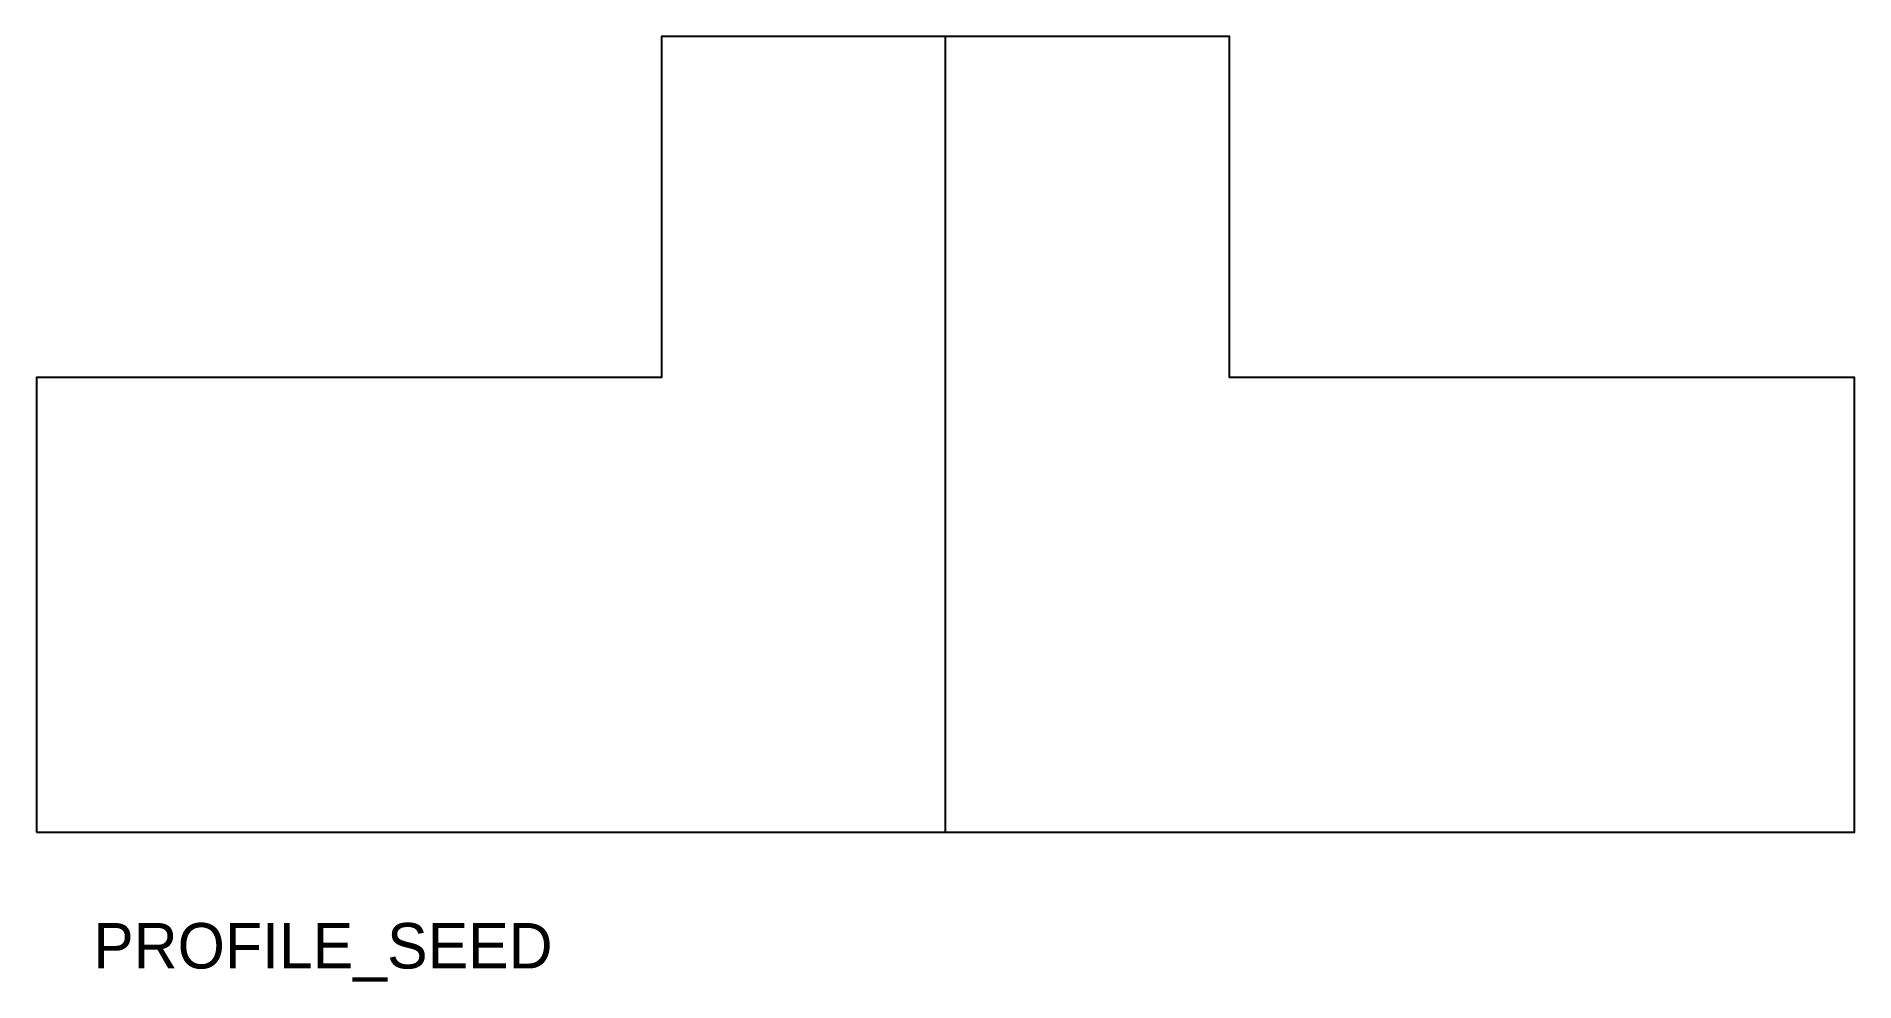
# Model space of a CAD drawing. Header units: metres. Extents: x 0 to 160, y -13 to 70.
import ezdxf

# ---------------------------------------------------------------- set-up
doc = ezdxf.new("R2010")
doc.units = ezdxf.units.M
for name, color, linetype in [('ANNOTATION', 7, 'Continuous'), ('CENTER', 7, 'Continuous'), ('OUTLINE', 7, 'Continuous')]:
    doc.layers.add(name, color=color, linetype=linetype)

msp = doc.modelspace()

# ---------------------------------------------------------------- linework, layer by layer
at = {"layer": 'CENTER'}
msp.add_line((80, 0), (80, 70), dxfattribs=at)
at = {"layer": 'OUTLINE'}
msp.add_lwpolyline([(0, 0), (160, 0), (160, 40), (105, 40), (105, 70), (55, 70), (55, 40), (0, 40)], close=True, dxfattribs=at)

# ---------------------------------------------------------------- texts
at = {"layer": 'ANNOTATION'}
msp.add_text('PROFILE_SEED', height=4, dxfattribs=at).set_placement((5, -12))

doc.saveas('drawing.dxf')
